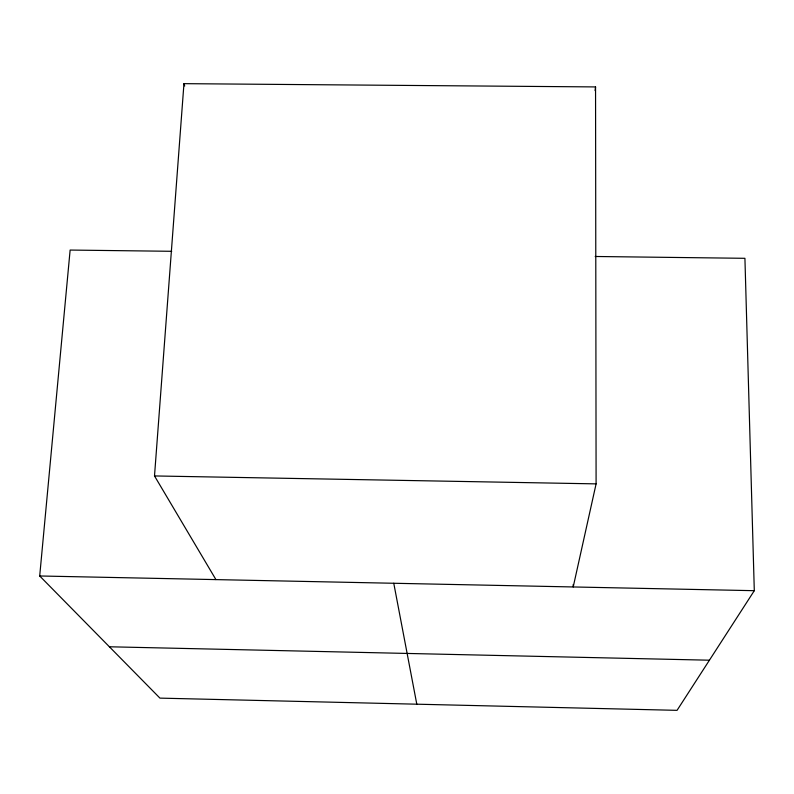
<?xml version="1.0" encoding="UTF-8"?>
<svg xmlns="http://www.w3.org/2000/svg" width="794" height="794" viewBox="0 0 794 794"><rect width="100%" height="100%" fill="white"/><g stroke="black" fill="none" stroke-linecap="round" stroke-linejoin="round"><path stroke-width="1.19" d="M573.218 584.483L573.208 586.955L596.096 483.874L595.55 86.923L183.96 83.658L154.502 475.943L215.928 579.6M595.192 256.482L744.921 258.308L754.3 590.686L677.054 710.342L159.941 698.125L39.7 575.978L70.13 250.06L171.722 251.301M595.083 90.605L595.55 86.923M154.502 475.943L596.096 483.874M39.7 575.978L754.3 590.686M109.403 646.782L709.429 660.201M183.96 83.658L184.704 86.01M393.764 583.262L416.8 704.189"/></g></svg>
